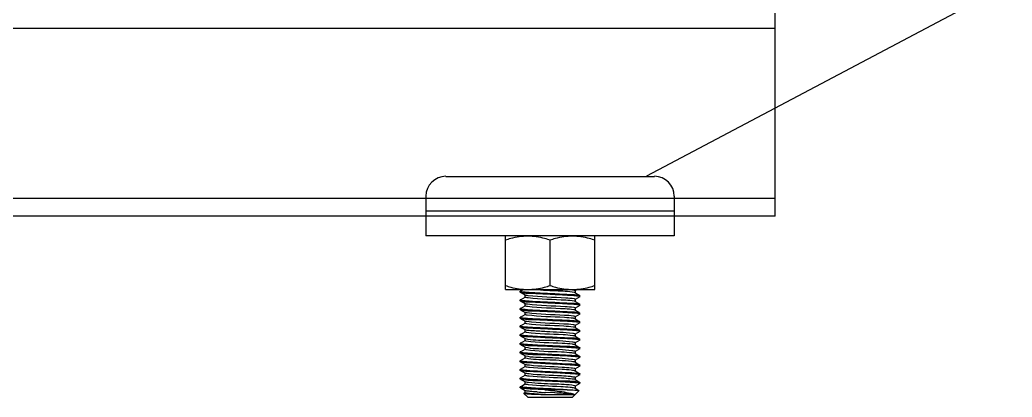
# Model space of a CAD drawing. Extents: x 1247970 to 1725648, y 860327 to 1277876.
# Drawn here: x 1334507 to 1335524, y 1198905 to 1199292 of the extents above; entities that cross this region are included whole.
import ezdxf

# ---------------------------------------------------------------- set-up
doc = ezdxf.new("R2010")
doc.units = 0
doc.header["$LTSCALE"] = 1000
doc.header["$MEASUREMENT"] = 0
doc.layers.get('0').update_dxf_attribs({"color": 254})
doc.layers.add('PUB_DIM', color=254, linetype='Continuous')
doc.layers.add('TK', color=4, linetype='Continuous')
doc.styles.get("Standard").update_dxf_attribs({"font": 'gbenor.shx', "bigfont": 'gbcbig.shx'})
doc.dimstyles.get("Standard").update_dxf_attribs({"dimtxt": 0.18, "dimasz": 0.18, "dimexe": 0.18, "dimexo": 0.0625, "dimgap": 0.09, "dimtad": 0, "dimtih": 1, "dimtoh": 1, "dimdec": 4, "dimzin": 0, "dimdsep": 46, "dimtxsty": 'Standard', "dimcen": 0.09, "dimadec": 0, "dimazin": 0, "dimtfac": 1, "dimtdec": 4, "dimtofl": 0, "dimtmove": 0, "dimatfit": 3, "dimfxl": 0, "dimtolj": 1, "dimtzin": 0, "dimarcsym": 0})

# ---------------------------------------------------------------- blocks, each defined once
blk = doc.blocks.new('A$C63786A89')
at = {"linetype": 'Continuous'}
for p, q in [((2264.3, 6447.2), (2264.3, 6657.4)), ((2264.3, 6639.5), (-2350.3, 6639.5)), ((1926.7, 6487.9), (2140.5, 6487.9)), ((2264.3, 6465.1), (-2350.3, 6465.1)), ((1906.3, 6467.6), (1906.3, 6426.8)), ((2160.8, 6467.6), (2160.8, 6426.8)), ((2160.8, 6452.3), (1906.3, 6452.3)), ((2264.3, 6447.2), (-2350.3, 6447.2)), ((2160.8, 6426.8), (1906.3, 6426.8)), ((1987.8, 6371.9), (1987.8, 6426.8)), ((2033.6, 6376), (2033.6, 6422.7)), ((2079.4, 6371.9), (2079.4, 6426.8)), ((1987.8, 6371.9), (2079.4, 6371.9)), ((2003.1, 6370.2), (2003, 6370.1)), ((2003, 6369), (2003, 6370.1)), ((2003.1, 6368.9), (2003, 6369)), ((2003.1, 6370.2), (2006.4, 6372.1)), ((2003.5, 6368.8), (2003.1, 6368.9)), ((2008, 6366.1), (2004.1, 6368.3)), ((2061.4, 6371.9), (2059.2, 6370.6)), ((2059.2, 6368.6), (2063.2, 6366.3)), ((2059.3, 6370.7), (2059.3, 6368.4)), ((2003.1, 6361.3), (2003, 6361.2)), ((2003, 6360.1), (2003, 6361.2)), ((2003.1, 6360), (2003, 6360.1)), ((2003.1, 6361.3), (2008, 6364.1)), ((2003.4, 6359.9), (2003.1, 6360)), ((2008, 6357.2), (2004.1, 6359.4)), ((2007.9, 6364), (2007.9, 6366.2)), ((2007.9, 6355.1), (2007.9, 6357.3)), ((2008.1, 6366), (2008, 6366.1)), ((2008.2, 6357.1), (2008, 6357.2)), ((2064, 6364.4), (2059.2, 6361.6)), ((2059.2, 6359.7), (2063.2, 6357.4)), ((2059.3, 6361.8), (2059.3, 6359.5)), ((2064, 6365.8), (2064.1, 6365.7)), ((2064, 6364.4), (2064.1, 6364.5)), ((2064, 6356.9), (2064.1, 6356.7)), ((2064.1, 6364.5), (2064.1, 6365.7)), ((2064.1, 6355.6), (2064.1, 6356.7)), ((2003.1, 6352.4), (2003, 6352.3)), ((2003, 6351.2), (2003, 6352.3)), ((2003.1, 6351.1), (2003, 6351.2)), ((2003.1, 6352.4), (2008, 6355.2)), ((2008, 6348.3), (2004.1, 6350.5)), ((2007.9, 6346.2), (2007.9, 6348.4)), ((2008.2, 6348.2), (2008, 6348.3)), ((2064, 6355.5), (2059.2, 6352.7)), ((2059.2, 6350.8), (2063.2, 6348.5)), ((2064, 6346.6), (2059.2, 6343.8)), ((2059.3, 6352.9), (2059.3, 6350.6)), ((2063.8, 6348.1), (2064, 6348)), ((2064, 6355.5), (2064.1, 6355.6)), ((2064, 6348), (2064.1, 6347.8)), ((2064, 6346.6), (2064.1, 6346.7)), ((2064.1, 6346.7), (2064.1, 6347.8)), ((2003.1, 6343.5), (2003, 6343.4)), ((2003, 6342.3), (2003, 6343.4)), ((2003.1, 6342.2), (2003, 6342.3)), ((2003.1, 6343.5), (2008, 6346.3)), ((2003.1, 6334.6), (2008, 6337.4)), ((2008, 6339.4), (2004.1, 6341.6)), ((2007.9, 6337.3), (2007.9, 6339.5)), ((2008.2, 6339.3), (2008, 6339.4)), ((2010.2, 6345.6), (2009.3, 6345.7)), ((2059.2, 6341.9), (2063.2, 6339.5)), ((2064, 6337.7), (2059.2, 6334.9)), ((2059.3, 6344), (2059.3, 6341.7)), ((2064, 6339), (2064.1, 6338.9)), ((2064, 6337.7), (2064.1, 6337.8)), ((2064.1, 6337.8), (2064.1, 6338.9)), ((2003.1, 6334.6), (2003, 6334.5)), ((2003, 6333.4), (2003, 6334.5)), ((2003.1, 6333.3), (2003, 6333.4)), ((2003.1, 6325.7), (2008, 6328.5)), ((2008, 6330.5), (2004.1, 6332.7)), ((2007.9, 6328.4), (2007.9, 6330.6)), ((2008.3, 6330.4), (2008, 6330.5)), ((2059.2, 6333), (2063.2, 6330.6)), ((2064, 6328.8), (2059.2, 6326)), ((2059.3, 6335.1), (2059.3, 6332.8)), ((2059.3, 6326.1), (2059.3, 6326.2)), ((2064, 6330.1), (2064.1, 6330)), ((2064, 6328.8), (2064.1, 6328.9)), ((2064.1, 6328.9), (2064.1, 6330)), ((2003.1, 6325.7), (2003, 6325.6)), ((2003, 6324.5), (2003, 6325.6)), ((2003.1, 6324.3), (2003, 6324.5)), ((2003.1, 6316.8), (2003, 6316.7)), ((2003, 6315.6), (2003, 6316.7)), ((2003.5, 6324.2), (2003.1, 6324.3)), ((2003.1, 6316.8), (2008, 6319.6)), ((2008, 6321.6), (2004.1, 6323.8)), ((2007.9, 6319.5), (2007.9, 6321.7)), ((2008.3, 6321.4), (2008, 6321.6)), ((2059.2, 6324), (2063.2, 6321.7)), ((2064, 6319.9), (2059.2, 6317.1)), ((2059.3, 6326.1), (2059.3, 6323.9)), ((2059.3, 6317.2), (2059.3, 6315)), ((2064, 6321.2), (2064.1, 6321.1)), ((2064, 6319.9), (2064.1, 6320)), ((2064.1, 6320), (2064.1, 6321.1)), ((2003.1, 6315.4), (2003, 6315.6)), ((2003.1, 6307.9), (2003, 6307.8)), ((2003, 6306.6), (2003, 6307.8)), ((2003.1, 6306.5), (2003, 6306.6)), ((2003.1, 6307.9), (2008, 6310.7)), ((2008, 6312.6), (2004.1, 6314.9)), ((2008, 6303.7), (2004.1, 6306)), ((2007.9, 6310.5), (2007.9, 6312.8)), ((2059.2, 6315.1), (2063.2, 6312.8)), ((2064, 6311), (2059.2, 6308.2)), ((2059.2, 6306.2), (2063.2, 6303.9)), ((2059.3, 6308.3), (2059.3, 6306.1)), ((2064, 6312.3), (2064.1, 6312.2)), ((2064, 6311), (2064.1, 6311.1)), ((2064.1, 6311.1), (2064.1, 6312.2)), ((2003.1, 6299), (2003, 6298.8)), ((2003, 6297.7), (2003, 6298.8)), ((2003.1, 6297.6), (2003, 6297.7)), ((2003.1, 6299), (2008, 6301.8)), ((2008, 6294.8), (2004.1, 6297.1)), ((2007.9, 6301.6), (2007.9, 6303.9)), ((2064, 6302.1), (2059.2, 6299.3)), ((2059.2, 6297.3), (2063.2, 6295)), ((2059.3, 6299.4), (2059.3, 6297.2)), ((2064, 6303.4), (2064.1, 6303.3)), ((2064, 6302.1), (2064.1, 6302.2)), ((2064.1, 6302.2), (2064.1, 6303.3)), ((2064.1, 6303.3), (2064.1, 6303.3)), ((2003.1, 6290.1), (2003, 6289.9)), ((2003, 6288.8), (2003, 6289.9)), ((2003.1, 6288.7), (2003, 6288.8)), ((2003.1, 6290.1), (2008, 6292.9)), ((2008, 6285.9), (2004.1, 6288.2)), ((2007.9, 6292.7), (2007.9, 6295)), ((2007.9, 6283.8), (2007.9, 6286.1)), ((2008.3, 6285.8), (2008, 6285.9)), ((2064, 6293.2), (2059.2, 6290.4)), ((2059.2, 6288.4), (2063.2, 6286.1)), ((2059.3, 6290.5), (2059.3, 6288.3)), ((2064, 6294.5), (2064.1, 6294.4)), ((2064, 6293.2), (2064.1, 6293.3)), ((2064, 6285.6), (2064.1, 6285.5)), ((2064.1, 6293.3), (2064.1, 6294.4)), ((2003.1, 6281.1), (2003, 6281)), ((2003, 6279.9), (2003, 6281)), ((2003.1, 6279.8), (2003, 6279.9)), ((2003.1, 6281.1), (2008, 6284)), ((2008, 6277), (2004.1, 6279.3)), ((2007.9, 6274.9), (2007.9, 6277.2)), ((2008.2, 6276.9), (2008, 6277)), ((2064, 6284.3), (2059.2, 6281.5)), ((2059.2, 6279.5), (2063.2, 6277.2)), ((2064, 6275.3), (2059.2, 6272.6)), ((2059.3, 6281.6), (2059.3, 6279.4)), ((2064, 6284.3), (2064.1, 6284.4)), ((2064, 6276.7), (2064.1, 6276.6)), ((2064, 6275.3), (2064.1, 6275.5)), ((2064.1, 6284.4), (2064.1, 6285.5)), ((2064.1, 6275.5), (2064.1, 6276.6)), ((2003, 6272.1), (2003.1, 6272.2)), ((2003, 6271), (2003, 6272.1)), ((2003.1, 6270.9), (2003, 6271)), ((2003.1, 6272.2), (2008, 6275)), ((2003.2, 6272), (2003.1, 6272)), ((2008, 6268.1), (2004.1, 6270.4)), ((2006.8, 6265.4), (2006.7, 6265.3)), ((2010.7, 6261.4), (2006.7, 6265.3)), ((2006.8, 6265.4), (2008, 6266.1)), ((2007.9, 6266), (2007.9, 6268.2)), ((2009, 6267.8), (2008.4, 6268)), ((2051, 6269), (2028.2, 6269)), ((2038.3, 6265.8), (2028.9, 6266.3)), ((2056.5, 6261.4), (2063.3, 6268.2)), ((2059.2, 6270.6), (2063.2, 6268.2)), ((2059.3, 6272.7), (2059.3, 6270.5)), ((2063.2, 6268.2), (2063.3, 6268.2)), ((2010.7, 6261.4), (2056.5, 6261.4)), ((2026.1, 6264.2), (2058.2, 6264.2)), ((2057.4, 6264.7), (2057.9, 6264.4)), ((2057.9, 6264.4), (2058.2, 6264.2))]:
    blk.add_line(p, q, dxfattribs=at)
for centre, radius, start, end in [((1926.7, 6467.6), 20.4, 90, 180), ((2140.5, 6467.6), 20.4, 0, 90), ((2017.1, 6476.8), 107.9, 264.8005, 264.9757), ((2018.4, 6491.5), 122.6, 264.9762, 265.1691), ((2036.4, 6175.6), 196.8, 84.9164, 85.7538), ((2016.5, 6461.8), 101.7, 264.6429, 264.9498), ((2018.2, 6480.8), 120.8, 264.9472, 265.1505), ((2048.7, 6241.9), 123.9, 84.9595, 85.2106), ((2050.4, 6261.9), 103.8, 84.6957, 84.9595), ((2016.4, 6451.4), 100.2, 264.6025, 264.9433), ((2018.2, 6471.4), 120.3, 264.9396, 265.1449), ((2048.8, 6234.8), 122.1, 84.9279, 85.1942), ((2051, 6259.7), 97.1, 84.5115, 84.9329), ((2017, 6449.5), 107.3, 264.786, 264.9731), ((2018.4, 6464.6), 122.4, 264.9735, 265.1672), ((2048.7, 6215.3), 123.8, 84.9591, 85.2103), ((2050.5, 6235.3), 103.7, 84.6932, 84.9591), ((2017, 6440.2), 106.9, 264.7755, 264.9713), ((2018.3, 6455.5), 122.3, 264.9715, 265.1657), ((2048.7, 6206.3), 123.9, 84.9605, 85.2108), ((2050.4, 6226.1), 104, 84.7012, 84.9603), ((2016.5, 6425.5), 101.1, 264.6246, 264.9474), ((2018.2, 6445), 120.7, 264.9443, 265.1493), ((2048.6, 6196.2), 125.1, 84.9794, 85.2221), ((2050.1, 6213.2), 108, 84.8017, 84.9776), ((2016.7, 6419.5), 104.1, 264.7056, 264.959), ((2017, 6413.4), 106.9, 264.7752, 264.9713), ((2018.3, 6436.8), 121.4, 264.9579, 265.1563), ((2018.3, 6428.8), 122.3, 264.9714, 265.1656), ((2017, 6404.8), 107.2, 264.7817, 264.9724), ((2018.4, 6420), 122.4, 264.9726, 265.1664), ((2048.6, 6179), 124.5, 84.9708, 85.2166), ((2050.2, 6197.2), 106.2, 84.758, 84.9696), ((2016.8, 6393.7), 105, 264.7277, 264.963), ((2018.3, 6410.4), 121.7, 264.9623, 265.1593), ((2048.6, 6170.1), 124.4, 84.9687, 85.2157), ((2050.3, 6188.7), 105.7, 84.7455, 84.9677), ((2016.7, 6383.1), 103.2, 264.6824, 264.9556), ((2018.3, 6401), 121.2, 264.9539, 265.1537), ((2048.4, 6149.1), 127.6, 85.0153, 85.2441), ((2048.6, 6160.9), 124.8, 84.9744, 85.2192), ((2050.2, 6178.6), 106.9, 84.7748, 84.9729), ((2085.7, 7296), 1031.3, 266.3595, 266.8463), ((1982.1, 5247), 1020.3, 86.3525, 86.8439), ((2073.6, 7602.7), 1339.3, 267.6093, 267.9675)]:
    blk.add_arc(centre, radius, start, end, dxfattribs=at)
for points, knots in [([(1987.8, 6422.7), (1989.6, 6423.4), (1997.1, 6425.6), (2004.9, 6426.8), (2010.7, 6426.8)], [0, 0, 0, 0, 0.2519, 1, 1, 1, 1]), ([(2010.7, 6426.8), (2016.5, 6426.8), (2024.3, 6425.6), (2031.7, 6423.4), (2033.6, 6422.7)], [0, 0, 0, 0, 0.7481, 1, 1, 1, 1]), ([(2033.6, 6422.7), (2035.4, 6423.4), (2042.9, 6425.6), (2050.7, 6426.8), (2056.5, 6426.8)], [0, 0, 0, 0, 0.2519, 1, 1, 1, 1]), ([(2056.5, 6426.8), (2062.3, 6426.8), (2070.1, 6425.6), (2077.5, 6423.4), (2079.4, 6422.7)], [0, 0, 0, 0, 0.7481, 1, 1, 1, 1]), ([(1987.8, 6376), (1989.6, 6375.3), (1997.1, 6373.1), (2004.9, 6371.9), (2010.7, 6371.9)], [0, 0, 0, 0, 0.2519, 1, 1, 1, 1]), ([(2003, 6370.1), (2003, 6370), (2003.3, 6369.9), (2003.4, 6369.9), (2003.6, 6369.8)], [0, 0, 0, 0, 0.310031, 1, 1, 1, 1]), ([(2033.6, 6366.8), (2027, 6367.1), (2017.1, 6367.9), (2006.8, 6367.8), (2003.5, 6368.8)], [0, 0, 0, 0, 0.653578, 1, 1, 1, 1]), ([(2003.6, 6369.8), (2004, 6369.7), (2005.3, 6369.6), (2006.5, 6369.4), (2007.3, 6369.4)], [0, 0, 0, 0, 0.3863, 1, 1, 1, 1]), ([(2008, 6369.3), (2009.7, 6369.1), (2018.2, 6368.6), (2026.7, 6368.2), (2033.6, 6367.9)], [0, 0, 0, 0, 0.191463, 1, 1, 1, 1]), ([(2010.7, 6371.9), (2016.5, 6371.9), (2024.3, 6373.1), (2031.7, 6375.3), (2033.6, 6376)], [0, 0, 0, 0, 0.7481, 1, 1, 1, 1]), ([(2058.4, 6368.8), (2052.2, 6370.1), (2037.4, 6370.2), (2022.8, 6371.2), (2014.5, 6371.9)], [0, 0, 0, 0, 0.430165, 1, 1, 1, 1]), ([(2033.6, 6376), (2035.4, 6375.3), (2042.9, 6373.1), (2050.7, 6371.9), (2056.5, 6371.9)], [0, 0, 0, 0, 0.2519, 1, 1, 1, 1]), ([(2033.6, 6367.9), (2040.1, 6367.6), (2050.1, 6366.8), (2060.3, 6366.8), (2063.7, 6365.9)], [0, 0, 0, 0, 0.652844, 1, 1, 1, 1]), ([(2058.4, 6371.1), (2057.8, 6371.2), (2056.3, 6371.4), (2054.8, 6371.5), (2053.9, 6371.6)], [0, 0, 0, 0, 0.404255, 1, 1, 1, 1]), ([(2056.5, 6371.9), (2062.3, 6371.9), (2070.1, 6373.1), (2077.5, 6375.3), (2079.4, 6376)], [0, 0, 0, 0, 0.7481, 1, 1, 1, 1]), ([(2059.3, 6370.7), (2059.3, 6370.8), (2058.9, 6371), (2058.6, 6371), (2058.4, 6371.1)], [0, 0, 0, 0, 0.295224, 1, 1, 1, 1]), ([(2059.2, 6368.6), (2059.1, 6368.6), (2058.8, 6368.7), (2058.5, 6368.8), (2058.4, 6368.8)], [0, 0, 0, 0, 0.39204, 1, 1, 1, 1]), ([(2003, 6361.2), (2003, 6361.1), (2003.2, 6361), (2003.4, 6361), (2003.5, 6361)], [0, 0, 0, 0, 0.317884, 1, 1, 1, 1]), ([(2033.6, 6357.9), (2027, 6358.2), (2017, 6359), (2006.8, 6358.9), (2003.4, 6359.9)], [0, 0, 0, 0, 0.65564, 1, 1, 1, 1]), ([(2003.5, 6361), (2003.9, 6360.8), (2005.1, 6360.7), (2006.3, 6360.5), (2007, 6360.5)], [0, 0, 0, 0, 0.380479, 1, 1, 1, 1]), ([(2008, 6363.8), (2008, 6363.9), (2007.9, 6363.9), (2007.9, 6364), (2007.9, 6364)], [0, 0, 0, 0, 0.610131, 1, 1, 1, 1]), ([(2011, 6363.3), (2010.3, 6363.4), (2009.3, 6363.5), (2008.3, 6363.7), (2008, 6363.8)], [0, 0, 0, 0, 0.652396, 1, 1, 1, 1]), ([(2008, 6360.4), (2009.6, 6360.2), (2018.2, 6359.7), (2026.7, 6359.3), (2033.6, 6359)], [0, 0, 0, 0, 0.191092, 1, 1, 1, 1]), ([(2011, 6365.5), (2010.4, 6365.6), (2009.4, 6365.7), (2008.5, 6365.9), (2008.1, 6366)], [0, 0, 0, 0, 0.628167, 1, 1, 1, 1]), ([(2010.5, 6356.7), (2010.1, 6356.7), (2009.3, 6356.9), (2008.5, 6357), (2008.2, 6357.1)], [0, 0, 0, 0, 0.618894, 1, 1, 1, 1]), ([(2058.1, 6362.2), (2055.4, 6362.7), (2039.6, 6363.7), (2023.8, 6364), (2011, 6365.5)], [0, 0, 0, 0, 0.177377, 1, 1, 1, 1]), ([(2058.1, 6360), (2055.4, 6360.5), (2039.6, 6361.4), (2023.8, 6361.8), (2011, 6363.3)], [0, 0, 0, 0, 0.177377, 1, 1, 1, 1]), ([(2059, 6365.4), (2057.4, 6365.5), (2048.9, 6366.1), (2040.4, 6366.5), (2033.6, 6366.8)], [0, 0, 0, 0, 0.192162, 1, 1, 1, 1]), ([(2033.6, 6359), (2040.1, 6358.7), (2050.1, 6357.9), (2060.3, 6357.9), (2063.7, 6357)], [0, 0, 0, 0, 0.651748, 1, 1, 1, 1]), ([(2059.1, 6356.5), (2057.4, 6356.6), (2048.9, 6357.2), (2040.4, 6357.5), (2033.6, 6357.9)], [0, 0, 0, 0, 0.191817, 1, 1, 1, 1]), ([(2059.3, 6361.8), (2059.3, 6361.9), (2058.7, 6362.1), (2058.4, 6362.2), (2058.1, 6362.2)], [0, 0, 0, 0, 0.288133, 1, 1, 1, 1]), ([(2059.2, 6359.7), (2059, 6359.7), (2058.7, 6359.9), (2058.3, 6359.9), (2058.1, 6360)], [0, 0, 0, 0, 0.38082, 1, 1, 1, 1]), ([(2063.7, 6364.8), (2063.2, 6364.9), (2062, 6365.1), (2060.8, 6365.2), (2060, 6365.3)], [0, 0, 0, 0, 0.382931, 1, 1, 1, 1]), ([(2063.7, 6365.9), (2063.7, 6365.9), (2063.9, 6365.8), (2064, 6365.8), (2064, 6365.8)], [0, 0, 0, 0, 0.579435, 1, 1, 1, 1]), ([(2064.1, 6364.5), (2064.1, 6364.6), (2063.9, 6364.7), (2063.8, 6364.8), (2063.7, 6364.8)], [0, 0, 0, 0, 0.314511, 1, 1, 1, 1]), ([(2063.7, 6357), (2063.7, 6357), (2063.9, 6356.9), (2064, 6356.9), (2064, 6356.9)], [0, 0, 0, 0, 0.58184, 1, 1, 1, 1]), ([(2003, 6352.3), (2003, 6352.2), (2003.2, 6352.1), (2003.3, 6352.1), (2003.4, 6352.1)], [0, 0, 0, 0, 0.321505, 1, 1, 1, 1]), ([(2003.6, 6350.9), (2003.5, 6350.9), (2003.3, 6351), (2003.2, 6351), (2003.1, 6351.1)], [0, 0, 0, 0, 0.587304, 1, 1, 1, 1]), ([(2003.4, 6352.1), (2003.9, 6351.9), (2005.1, 6351.8), (2006.2, 6351.6), (2007, 6351.6)], [0, 0, 0, 0, 0.377168, 1, 1, 1, 1]), ([(2033.6, 6349), (2030.1, 6349.1), (2020.2, 6349.8), (2009.9, 6349.3), (2003.6, 6350.9)], [0, 0, 0, 0, 0.344851, 1, 1, 1, 1]), ([(2007.9, 6355), (2007.9, 6355), (2007.9, 6355), (2007.9, 6355.1), (2007.9, 6355.1)], [0, 0, 0, 0, 0.567719, 1, 1, 1, 1]), ([(2010.5, 6354.4), (2010, 6354.5), (2009.1, 6354.7), (2008.2, 6354.8), (2007.9, 6355)], [0, 0, 0, 0, 0.671185, 1, 1, 1, 1]), ([(2008, 6351.5), (2009.6, 6351.3), (2018.1, 6350.8), (2026.7, 6350.4), (2033.6, 6350.1)], [0, 0, 0, 0, 0.191007, 1, 1, 1, 1]), ([(2010.2, 6347.8), (2009.8, 6347.9), (2009.1, 6348), (2008.4, 6348.1), (2008.2, 6348.2)], [0, 0, 0, 0, 0.608093, 1, 1, 1, 1]), ([(2057.5, 6344.5), (2054.5, 6345), (2038.7, 6346), (2022.8, 6346.1), (2010.2, 6347.8)], [0, 0, 0, 0, 0.193779, 1, 1, 1, 1]), ([(2057.8, 6353.4), (2054.9, 6353.8), (2039.1, 6354.8), (2023.3, 6355.1), (2010.5, 6356.7)], [0, 0, 0, 0, 0.185594, 1, 1, 1, 1]), ([(2057.8, 6351.1), (2054.9, 6351.6), (2039.1, 6352.6), (2023.3, 6352.8), (2010.5, 6354.4)], [0, 0, 0, 0, 0.185594, 1, 1, 1, 1]), ([(2033.6, 6350.1), (2040.2, 6349.8), (2050.2, 6348.9), (2060.4, 6349.1), (2063.8, 6348.1)], [0, 0, 0, 0, 0.657115, 1, 1, 1, 1]), ([(2059.1, 6347.6), (2057.5, 6347.7), (2049, 6348.3), (2040.5, 6348.6), (2033.6, 6349)], [0, 0, 0, 0, 0.191379, 1, 1, 1, 1]), ([(2059.3, 6352.9), (2059.3, 6353), (2058.6, 6353.2), (2058.2, 6353.3), (2057.8, 6353.4)], [0, 0, 0, 0, 0.282739, 1, 1, 1, 1]), ([(2059.2, 6350.8), (2059, 6350.9), (2058.6, 6351), (2058.1, 6351.1), (2057.8, 6351.1)], [0, 0, 0, 0, 0.371346, 1, 1, 1, 1]), ([(2063.2, 6347.1), (2062.6, 6347.2), (2061.3, 6347.4), (2059.9, 6347.5), (2059.1, 6347.6)], [0, 0, 0, 0, 0.407867, 1, 1, 1, 1]), ([(2063.8, 6355.9), (2063.3, 6356), (2062.2, 6356.2), (2061.1, 6356.3), (2060.3, 6356.4)], [0, 0, 0, 0, 0.375917, 1, 1, 1, 1]), ([(2064.1, 6346.7), (2064.1, 6346.8), (2063.7, 6347), (2063.4, 6347), (2063.2, 6347.1)], [0, 0, 0, 0, 0.288397, 1, 1, 1, 1]), ([(2064.1, 6355.6), (2064.1, 6355.7), (2064, 6355.8), (2063.8, 6355.8), (2063.8, 6355.9)], [0, 0, 0, 0, 0.325028, 1, 1, 1, 1]), ([(2003, 6343.4), (2003, 6343.3), (2003.3, 6343.2), (2003.4, 6343.2), (2003.6, 6343.1)], [0, 0, 0, 0, 0.310002, 1, 1, 1, 1]), ([(2003.6, 6342), (2003.5, 6342), (2003.3, 6342.1), (2003.2, 6342.1), (2003.1, 6342.2)], [0, 0, 0, 0, 0.587782, 1, 1, 1, 1]), ([(2003.6, 6343.1), (2004, 6343), (2005.3, 6342.8), (2006.5, 6342.7), (2007.3, 6342.6)], [0, 0, 0, 0, 0.386721, 1, 1, 1, 1]), ([(2033.6, 6340), (2030.1, 6340.2), (2020.2, 6340.9), (2009.9, 6340.4), (2003.6, 6342)], [0, 0, 0, 0, 0.344701, 1, 1, 1, 1]), ([(2009.3, 6345.7), (2008.9, 6345.8), (2008.5, 6345.9), (2007.9, 6346), (2007.9, 6346.2)], [0, 0, 0, 0, 0.716657, 1, 1, 1, 1]), ([(2009.7, 6336.7), (2009.3, 6336.8), (2008.8, 6336.9), (2007.9, 6337.1), (2007.9, 6337.3)], [0, 0, 0, 0, 0.722589, 1, 1, 1, 1]), ([(2008, 6342.6), (2009.7, 6342.4), (2018.2, 6341.8), (2026.7, 6341.5), (2033.6, 6341.2)], [0, 0, 0, 0, 0.191428, 1, 1, 1, 1]), ([(2009.8, 6339), (2009.5, 6339), (2009, 6339.1), (2008.4, 6339.2), (2008.2, 6339.3)], [0, 0, 0, 0, 0.595426, 1, 1, 1, 1]), ([(2057.2, 6333.4), (2054, 6333.8), (2038.2, 6334.9), (2022.2, 6334.9), (2009.7, 6336.7)], [0, 0, 0, 0, 0.202608, 1, 1, 1, 1]), ([(2057.2, 6335.6), (2054, 6336.1), (2038.2, 6337.1), (2022.3, 6337.1), (2009.8, 6339)], [0, 0, 0, 0, 0.201956, 1, 1, 1, 1]), ([(2057.5, 6342.3), (2054.5, 6342.7), (2038.7, 6343.8), (2022.8, 6343.9), (2010.2, 6345.6)], [0, 0, 0, 0, 0.193779, 1, 1, 1, 1]), ([(2033.6, 6341.2), (2036.9, 6341), (2046.7, 6340.4), (2056.7, 6340.5), (2063.2, 6339.3)], [0, 0, 0, 0, 0.334265, 1, 1, 1, 1]), ([(2059, 6338.7), (2057.4, 6338.8), (2048.9, 6339.4), (2040.4, 6339.7), (2033.6, 6340)], [0, 0, 0, 0, 0.192158, 1, 1, 1, 1]), ([(2059.3, 6344), (2059.3, 6344.1), (2058.4, 6344.3), (2058, 6344.4), (2057.5, 6344.5)], [0, 0, 0, 0, 0.278155, 1, 1, 1, 1]), ([(2059.2, 6341.9), (2059, 6342), (2058.4, 6342.1), (2057.9, 6342.2), (2057.5, 6342.3)], [0, 0, 0, 0, 0.363124, 1, 1, 1, 1]), ([(2063.7, 6338.1), (2063.2, 6338.2), (2062, 6338.4), (2060.8, 6338.5), (2060, 6338.6)], [0, 0, 0, 0, 0.382546, 1, 1, 1, 1]), ([(2063.2, 6339.3), (2063.4, 6339.3), (2063.6, 6339.2), (2063.9, 6339.1), (2064, 6339)], [0, 0, 0, 0, 0.617635, 1, 1, 1, 1]), ([(2064.1, 6337.8), (2064.1, 6337.9), (2063.9, 6338), (2063.8, 6338), (2063.7, 6338.1)], [0, 0, 0, 0, 0.314946, 1, 1, 1, 1]), ([(2003, 6334.5), (2003, 6334.4), (2003.3, 6334.3), (2003.4, 6334.2), (2003.6, 6334.2)], [0, 0, 0, 0, 0.309677, 1, 1, 1, 1]), ([(2003.5, 6333.1), (2003.4, 6333.1), (2003.3, 6333.2), (2003.2, 6333.2), (2003.1, 6333.3)], [0, 0, 0, 0, 0.577922, 1, 1, 1, 1]), ([(2033.6, 6331.1), (2027, 6331.4), (2017.1, 6332.2), (2006.8, 6332.2), (2003.5, 6333.1)], [0, 0, 0, 0, 0.653178, 1, 1, 1, 1]), ([(2003.6, 6334.2), (2004, 6334.1), (2005.3, 6333.9), (2006.5, 6333.8), (2007.3, 6333.7)], [0, 0, 0, 0, 0.387339, 1, 1, 1, 1]), ([(2009.5, 6327.9), (2009.1, 6327.9), (2008.7, 6328), (2007.9, 6328.2), (2007.9, 6328.4)], [0, 0, 0, 0, 0.719826, 1, 1, 1, 1]), ([(2008, 6333.7), (2009.7, 6333.5), (2018.2, 6332.9), (2026.7, 6332.6), (2033.6, 6332.3)], [0, 0, 0, 0, 0.191404, 1, 1, 1, 1]), ([(2056.8, 6326.8), (2048, 6327.9), (2034.2, 6328.1), (2018.1, 6329.5), (2010.7, 6329.6), (2008.3, 6330.4)], [0, 0, 0, 0, 0.548543, 0.844517, 1, 1, 1, 1]), ([(2056.8, 6324.5), (2053.5, 6325), (2037.8, 6326), (2021.8, 6325.9), (2009.5, 6327.9)], [0, 0, 0, 0, 0.210138, 1, 1, 1, 1]), ([(2033.6, 6332.3), (2040.1, 6331.9), (2050.1, 6331.2), (2060.3, 6331.2), (2063.7, 6330.3)], [0, 0, 0, 0, 0.651972, 1, 1, 1, 1]), ([(2059, 6329.7), (2057.4, 6329.9), (2048.9, 6330.5), (2040.4, 6330.8), (2033.6, 6331.1)], [0, 0, 0, 0, 0.192175, 1, 1, 1, 1]), ([(2059.3, 6326.2), (2059.1, 6326.4), (2058.2, 6326.5), (2057.4, 6326.7), (2056.8, 6326.8)], [0, 0, 0, 0, 0.316006, 1, 1, 1, 1]), ([(2059.3, 6335.1), (2059.3, 6335.3), (2058.3, 6335.4), (2057.7, 6335.6), (2057.2, 6335.6)], [0, 0, 0, 0, 0.275228, 1, 1, 1, 1]), ([(2059.2, 6333), (2059, 6333.1), (2058.3, 6333.2), (2057.6, 6333.3), (2057.2, 6333.4)], [0, 0, 0, 0, 0.356302, 1, 1, 1, 1]), ([(2063.7, 6329.2), (2063.2, 6329.3), (2062, 6329.5), (2060.8, 6329.6), (2060, 6329.7)], [0, 0, 0, 0, 0.382729, 1, 1, 1, 1]), ([(2063.7, 6330.3), (2063.7, 6330.3), (2063.9, 6330.2), (2064, 6330.2), (2064, 6330.1)], [0, 0, 0, 0, 0.581331, 1, 1, 1, 1]), ([(2064.1, 6328.9), (2064.1, 6329), (2063.9, 6329.1), (2063.8, 6329.1), (2063.7, 6329.2)], [0, 0, 0, 0, 0.314614, 1, 1, 1, 1]), ([(2003, 6325.6), (2003, 6325.5), (2003.2, 6325.4), (2003.4, 6325.4), (2003.5, 6325.3)], [0, 0, 0, 0, 0.317065, 1, 1, 1, 1]), ([(2003, 6316.7), (2003, 6316.6), (2003.2, 6316.5), (2003.4, 6316.5), (2003.5, 6316.4)], [0, 0, 0, 0, 0.317024, 1, 1, 1, 1]), ([(2003.5, 6325.3), (2003.9, 6325.2), (2005.1, 6325), (2006.3, 6324.9), (2007, 6324.8)], [0, 0, 0, 0, 0.381648, 1, 1, 1, 1]), ([(2033.6, 6322.2), (2027, 6322.5), (2017.1, 6323.3), (2006.8, 6323.3), (2003.5, 6324.2)], [0, 0, 0, 0, 0.653452, 1, 1, 1, 1]), ([(2003.5, 6316.4), (2003.9, 6316.3), (2005.2, 6316.1), (2006.4, 6316), (2007.1, 6315.9)], [0, 0, 0, 0, 0.379479, 1, 1, 1, 1]), ([(2009.2, 6319), (2008.9, 6319.1), (2008.5, 6319.1), (2007.9, 6319.3), (2007.9, 6319.5)], [0, 0, 0, 0, 0.715184, 1, 1, 1, 1]), ([(2008, 6324.8), (2009.6, 6324.6), (2018.1, 6324), (2026.7, 6323.7), (2033.6, 6323.3)], [0, 0, 0, 0, 0.191049, 1, 1, 1, 1]), ([(2056.4, 6317.9), (2047.6, 6319), (2031.7, 6320.1), (2015.2, 6319.4), (2008.3, 6321.4)], [0, 0, 0, 0, 0.551411, 1, 1, 1, 1]), ([(2056.4, 6315.7), (2053, 6316.1), (2037.3, 6317.2), (2021.4, 6316.9), (2009.2, 6319)], [0, 0, 0, 0, 0.218345, 1, 1, 1, 1]), ([(2033.6, 6323.3), (2040.1, 6323), (2050.1, 6322.3), (2060.3, 6322.3), (2063.7, 6321.4)], [0, 0, 0, 0, 0.651787, 1, 1, 1, 1]), ([(2059, 6320.8), (2057.4, 6321), (2048.9, 6321.5), (2040.4, 6321.9), (2033.6, 6322.2)], [0, 0, 0, 0, 0.19239, 1, 1, 1, 1]), ([(2059.2, 6317.4), (2058.9, 6317.5), (2058, 6317.7), (2057.1, 6317.8), (2056.4, 6317.9)], [0, 0, 0, 0, 0.337091, 1, 1, 1, 1]), ([(2059.2, 6324), (2058.9, 6324.2), (2058.1, 6324.3), (2057.3, 6324.5), (2056.8, 6324.5)], [0, 0, 0, 0, 0.350246, 1, 1, 1, 1]), ([(2059.3, 6317.2), (2059.3, 6317.3), (2059.3, 6317.3), (2059.2, 6317.3), (2059.2, 6317.4)], [0, 0, 0, 0, 0.413609, 1, 1, 1, 1]), ([(2063.6, 6320.3), (2063.1, 6320.4), (2061.9, 6320.6), (2060.6, 6320.7), (2059.9, 6320.8)], [0, 0, 0, 0, 0.388878, 1, 1, 1, 1]), ([(2064.1, 6320), (2064.1, 6320.1), (2063.9, 6320.2), (2063.7, 6320.2), (2063.6, 6320.3)], [0, 0, 0, 0, 0.307448, 1, 1, 1, 1]), ([(2063.7, 6321.4), (2063.7, 6321.3), (2063.9, 6321.3), (2064, 6321.3), (2064, 6321.2)], [0, 0, 0, 0, 0.581723, 1, 1, 1, 1]), ([(2003, 6307.8), (2003, 6307.7), (2003.3, 6307.6), (2003.4, 6307.5), (2003.6, 6307.5)], [0, 0, 0, 0, 0.309203, 1, 1, 1, 1]), ([(2003.6, 6315.3), (2003.5, 6315.3), (2003.3, 6315.3), (2003.2, 6315.4), (2003.1, 6315.4)], [0, 0, 0, 0, 0.588338, 1, 1, 1, 1]), ([(2003.6, 6306.4), (2003.5, 6306.4), (2003.3, 6306.4), (2003.2, 6306.5), (2003.1, 6306.5)], [0, 0, 0, 0, 0.589079, 1, 1, 1, 1]), ([(2033.6, 6313.3), (2030.1, 6313.5), (2020.2, 6314.2), (2010, 6313.7), (2003.6, 6315.3)], [0, 0, 0, 0, 0.344527, 1, 1, 1, 1]), ([(2003.6, 6307.5), (2004, 6307.4), (2005.3, 6307.2), (2006.5, 6307.1), (2007.3, 6307)], [0, 0, 0, 0, 0.387837, 1, 1, 1, 1]), ([(2033.6, 6304.4), (2030.1, 6304.6), (2020.2, 6305.2), (2010, 6304.8), (2003.6, 6306.4)], [0, 0, 0, 0, 0.344294, 1, 1, 1, 1]), ([(2008.9, 6310.1), (2008.7, 6310.2), (2008.4, 6310.3), (2007.9, 6310.4), (2007.9, 6310.5)], [0, 0, 0, 0, 0.709154, 1, 1, 1, 1]), ([(2008, 6315.8), (2009.6, 6315.7), (2018.2, 6315.1), (2026.7, 6314.8), (2033.6, 6314.4)], [0, 0, 0, 0, 0.19124, 1, 1, 1, 1]), ([(2008.4, 6312.5), (2008.3, 6312.5), (2008.2, 6312.6), (2008, 6312.6), (2008, 6312.6)], [0, 0, 0, 0, 0.576987, 1, 1, 1, 1]), ([(2008, 6306.9), (2009.7, 6306.8), (2018.2, 6306.2), (2026.7, 6305.8), (2033.6, 6305.5)], [0, 0, 0, 0, 0.191404, 1, 1, 1, 1]), ([(2056, 6309.1), (2047.3, 6310), (2031.5, 6311.2), (2015.3, 6310.6), (2008.4, 6312.5)], [0, 0, 0, 0, 0.553408, 1, 1, 1, 1]), ([(2056, 6306.8), (2052.5, 6307.2), (2036.8, 6308.3), (2020.9, 6307.8), (2008.9, 6310.1)], [0, 0, 0, 0, 0.226595, 1, 1, 1, 1]), ([(2033.6, 6314.4), (2037, 6314.3), (2047, 6313.6), (2057.2, 6314), (2063.6, 6312.5)], [0, 0, 0, 0, 0.343982, 1, 1, 1, 1]), ([(2057.9, 6312), (2056.3, 6312.1), (2048.2, 6312.7), (2040.1, 6313), (2033.6, 6313.3)], [0, 0, 0, 0, 0.199779, 1, 1, 1, 1]), ([(2059.1, 6308.5), (2058.8, 6308.7), (2057.7, 6308.8), (2056.7, 6309), (2056, 6309.1)], [0, 0, 0, 0, 0.354222, 1, 1, 1, 1]), ([(2059.2, 6306.2), (2058.9, 6306.4), (2057.8, 6306.6), (2056.7, 6306.7), (2056, 6306.8)], [0, 0, 0, 0, 0.339985, 1, 1, 1, 1]), ([(2059.2, 6315.1), (2058.9, 6315.3), (2058, 6315.5), (2057.1, 6315.6), (2056.4, 6315.7)], [0, 0, 0, 0, 0.344929, 1, 1, 1, 1]), ([(2062.4, 6311.6), (2061.7, 6311.7), (2060.3, 6311.8), (2058.8, 6312), (2057.9, 6312)], [0, 0, 0, 0, 0.429476, 1, 1, 1, 1]), ([(2059.3, 6308.3), (2059.3, 6308.4), (2059.2, 6308.4), (2059.2, 6308.5), (2059.1, 6308.5)], [0, 0, 0, 0, 0.375437, 1, 1, 1, 1]), ([(2064.1, 6311.1), (2064.1, 6311.3), (2063.3, 6311.4), (2062.8, 6311.5), (2062.4, 6311.6)], [0, 0, 0, 0, 0.273879, 1, 1, 1, 1]), ([(2063.6, 6312.5), (2063.7, 6312.5), (2063.8, 6312.4), (2064, 6312.4), (2064, 6312.3)], [0, 0, 0, 0, 0.590904, 1, 1, 1, 1]), ([(2003, 6298.8), (2003, 6298.8), (2003.3, 6298.7), (2003.4, 6298.6), (2003.6, 6298.6)], [0, 0, 0, 0, 0.30847, 1, 1, 1, 1]), ([(2003.5, 6297.5), (2003.4, 6297.5), (2003.3, 6297.5), (2003.2, 6297.6), (2003.1, 6297.6)], [0, 0, 0, 0, 0.58274, 1, 1, 1, 1]), ([(2033.6, 6295.5), (2027.1, 6295.8), (2017.1, 6296.6), (2006.9, 6296.6), (2003.5, 6297.5)], [0, 0, 0, 0, 0.65094, 1, 1, 1, 1]), ([(2003.6, 6298.6), (2004.1, 6298.5), (2005.3, 6298.3), (2006.5, 6298.2), (2007.3, 6298.1)], [0, 0, 0, 0, 0.388373, 1, 1, 1, 1]), ([(2008.7, 6301.3), (2008.5, 6301.3), (2008.2, 6301.4), (2007.9, 6301.5), (2007.9, 6301.6)], [0, 0, 0, 0, 0.701158, 1, 1, 1, 1]), ([(2008.5, 6303.6), (2008.4, 6303.6), (2008.2, 6303.6), (2008.1, 6303.7), (2008, 6303.7)], [0, 0, 0, 0, 0.586934, 1, 1, 1, 1]), ([(2008, 6298), (2009.7, 6297.9), (2018.2, 6297.3), (2026.7, 6296.9), (2033.6, 6296.6)], [0, 0, 0, 0, 0.191421, 1, 1, 1, 1]), ([(2055.6, 6300.2), (2046.9, 6301.1), (2031.3, 6302.2), (2015.3, 6301.9), (2008.5, 6303.6)], [0, 0, 0, 0, 0.554449, 1, 1, 1, 1]), ([(2055.6, 6298), (2047.1, 6298.9), (2031.5, 6299.8), (2015.6, 6299.8), (2008.7, 6301.3)], [0, 0, 0, 0, 0.54768, 1, 1, 1, 1]), ([(2033.6, 6305.5), (2035.9, 6305.4), (2044, 6305), (2052.2, 6304.7), (2057.9, 6304.2)], [0, 0, 0, 0, 0.286564, 1, 1, 1, 1]), ([(2059, 6303), (2057.4, 6303.2), (2048.9, 6303.7), (2040.4, 6304.1), (2033.6, 6304.4)], [0, 0, 0, 0, 0.192295, 1, 1, 1, 1]), ([(2033.6, 6296.6), (2040.1, 6296.3), (2050.1, 6295.5), (2060.3, 6295.5), (2063.7, 6294.6)], [0, 0, 0, 0, 0.651873, 1, 1, 1, 1]), ([(2059.3, 6299.4), (2059.3, 6299.8), (2057.4, 6299.8), (2056.5, 6300.1), (2055.6, 6300.2)], [0, 0, 0, 0, 0.267721, 1, 1, 1, 1]), ([(2059.2, 6297.3), (2058.8, 6297.5), (2057.6, 6297.7), (2056.4, 6297.9), (2055.6, 6298)], [0, 0, 0, 0, 0.33607, 1, 1, 1, 1]), ([(2057.9, 6304.2), (2058.8, 6304.2), (2060.3, 6304), (2061.7, 6303.9), (2062.4, 6303.8)], [0, 0, 0, 0, 0.570524, 1, 1, 1, 1]), ([(2063.7, 6302.4), (2063.2, 6302.6), (2061.9, 6302.7), (2060.7, 6302.9), (2059.9, 6302.9)], [0, 0, 0, 0, 0.381495, 1, 1, 1, 1]), ([(2062.4, 6303.8), (2062.7, 6303.7), (2063.3, 6303.6), (2063.9, 6303.5), (2064, 6303.4)], [0, 0, 0, 0, 0.644557, 1, 1, 1, 1]), ([(2064.1, 6302.2), (2064.1, 6302.2), (2063.9, 6302.4), (2063.8, 6302.4), (2063.7, 6302.4)], [0, 0, 0, 0, 0.314306, 1, 1, 1, 1]), ([(2003, 6289.9), (2003, 6289.9), (2003.2, 6289.8), (2003.4, 6289.7), (2003.5, 6289.7)], [0, 0, 0, 0, 0.313058, 1, 1, 1, 1]), ([(2003.5, 6288.6), (2003.4, 6288.6), (2003.3, 6288.6), (2003.2, 6288.7), (2003.1, 6288.7)], [0, 0, 0, 0, 0.580003, 1, 1, 1, 1]), ([(2003.5, 6289.7), (2004, 6289.6), (2005.2, 6289.4), (2006.4, 6289.3), (2007.2, 6289.2)], [0, 0, 0, 0, 0.383852, 1, 1, 1, 1]), ([(2033.6, 6286.6), (2027, 6286.9), (2017.1, 6287.7), (2006.9, 6287.7), (2003.5, 6288.6)], [0, 0, 0, 0, 0.652179, 1, 1, 1, 1]), ([(2008.5, 6292.4), (2008.3, 6292.5), (2008.1, 6292.5), (2007.9, 6292.7), (2007.9, 6292.7)], [0, 0, 0, 0, 0.690355, 1, 1, 1, 1]), ([(2008.5, 6294.7), (2008.4, 6294.7), (2008.2, 6294.7), (2008.1, 6294.8), (2008, 6294.8)], [0, 0, 0, 0, 0.587321, 1, 1, 1, 1]), ([(2008, 6289.1), (2009.7, 6289), (2018.2, 6288.4), (2026.7, 6288), (2033.6, 6287.7)], [0, 0, 0, 0, 0.191292, 1, 1, 1, 1]), ([(2012.1, 6285.2), (2011.3, 6285.3), (2010, 6285.5), (2008.8, 6285.7), (2008.3, 6285.8)], [0, 0, 0, 0, 0.618468, 1, 1, 1, 1]), ([(2012.5, 6294.1), (2011.7, 6294.2), (2010.4, 6294.3), (2009, 6294.5), (2008.5, 6294.7)], [0, 0, 0, 0, 0.608109, 1, 1, 1, 1]), ([(2012.5, 6291.9), (2011.7, 6291.9), (2010.4, 6292.1), (2009, 6292.3), (2008.5, 6292.4)], [0, 0, 0, 0, 0.608109, 1, 1, 1, 1]), ([(2055.1, 6291.3), (2052.1, 6291.6), (2037.9, 6292.6), (2023.7, 6293), (2012.5, 6294.1)], [0, 0, 0, 0, 0.213637, 1, 1, 1, 1]), ([(2055.1, 6289.1), (2052.1, 6289.4), (2037.9, 6290.4), (2023.7, 6290.8), (2012.5, 6291.9)], [0, 0, 0, 0, 0.213637, 1, 1, 1, 1]), ([(2059, 6294.1), (2057.4, 6294.2), (2048.9, 6294.8), (2040.4, 6295.2), (2033.6, 6295.5)], [0, 0, 0, 0, 0.192268, 1, 1, 1, 1]), ([(2033.6, 6287.7), (2040.1, 6287.4), (2050.1, 6286.6), (2060.2, 6286.6), (2063.6, 6285.7)], [0, 0, 0, 0, 0.650313, 1, 1, 1, 1]), ([(2059, 6285.2), (2057.4, 6285.3), (2048.9, 6285.9), (2040.4, 6286.3), (2033.6, 6286.6)], [0, 0, 0, 0, 0.19233, 1, 1, 1, 1]), ([(2059.3, 6290.5), (2059.3, 6290.9), (2057.1, 6290.9), (2056.2, 6291.2), (2055.1, 6291.3)], [0, 0, 0, 0, 0.266883, 1, 1, 1, 1]), ([(2059.2, 6288.4), (2058.8, 6288.6), (2057.4, 6288.8), (2056, 6289), (2055.1, 6289.1)], [0, 0, 0, 0, 0.332426, 1, 1, 1, 1]), ([(2063.6, 6293.5), (2063.2, 6293.7), (2061.9, 6293.8), (2060.7, 6294), (2060, 6294)], [0, 0, 0, 0, 0.384695, 1, 1, 1, 1]), ([(2064.1, 6293.3), (2064.1, 6293.3), (2063.9, 6293.5), (2063.8, 6293.5), (2063.6, 6293.5)], [0, 0, 0, 0, 0.311967, 1, 1, 1, 1]), ([(2063.6, 6285.7), (2063.7, 6285.7), (2063.8, 6285.7), (2064, 6285.6), (2064, 6285.6)], [0, 0, 0, 0, 0.584955, 1, 1, 1, 1]), ([(2063.7, 6294.6), (2063.7, 6294.6), (2063.9, 6294.6), (2064, 6294.5), (2064, 6294.5)], [0, 0, 0, 0, 0.581483, 1, 1, 1, 1]), ([(2003, 6281), (2003, 6281), (2003.2, 6280.9), (2003.4, 6280.8), (2003.5, 6280.8)], [0, 0, 0, 0, 0.315305, 1, 1, 1, 1]), ([(2003.6, 6279.6), (2003.5, 6279.7), (2003.3, 6279.7), (2003.2, 6279.8), (2003.1, 6279.8)], [0, 0, 0, 0, 0.589788, 1, 1, 1, 1]), ([(2003.5, 6280.8), (2003.9, 6280.7), (2005.2, 6280.5), (2006.4, 6280.4), (2007.1, 6280.3)], [0, 0, 0, 0, 0.382339, 1, 1, 1, 1]), ([(2033.6, 6277.7), (2030.1, 6277.9), (2020.2, 6278.5), (2010, 6278.1), (2003.6, 6279.6)], [0, 0, 0, 0, 0.344069, 1, 1, 1, 1]), ([(2008.3, 6283.6), (2008.2, 6283.6), (2008.1, 6283.6), (2007.9, 6283.8), (2007.9, 6283.8)], [0, 0, 0, 0, 0.675521, 1, 1, 1, 1]), ([(2008, 6280.2), (2009.6, 6280.1), (2018.2, 6279.5), (2026.7, 6279.1), (2033.6, 6278.8)], [0, 0, 0, 0, 0.191187, 1, 1, 1, 1]), ([(2011.6, 6276.4), (2010.9, 6276.5), (2009.7, 6276.6), (2008.6, 6276.8), (2008.2, 6276.9)], [0, 0, 0, 0, 0.630576, 1, 1, 1, 1]), ([(2012.1, 6283), (2011.3, 6283.1), (2010, 6283.2), (2008.8, 6283.4), (2008.3, 6283.6)], [0, 0, 0, 0, 0.618468, 1, 1, 1, 1]), ([(2058.5, 6273.1), (2051.5, 6274.6), (2035.7, 6274.5), (2020.1, 6275.5), (2011.6, 6276.4)], [0, 0, 0, 0, 0.451841, 1, 1, 1, 1]), ([(2054.6, 6282.5), (2051.5, 6282.8), (2037.3, 6283.7), (2023.1, 6284.1), (2012.1, 6285.2)], [0, 0, 0, 0, 0.220253, 1, 1, 1, 1]), ([(2054.6, 6280.2), (2051.5, 6280.5), (2037.3, 6281.5), (2023.1, 6281.9), (2012.1, 6283)], [0, 0, 0, 0, 0.220253, 1, 1, 1, 1]), ([(2033.6, 6278.8), (2037, 6278.6), (2047, 6278), (2057.2, 6278.4), (2063.6, 6276.8)], [0, 0, 0, 0, 0.344475, 1, 1, 1, 1]), ([(2058.9, 6276.3), (2057.3, 6276.4), (2048.9, 6277), (2040.4, 6277.4), (2033.6, 6277.7)], [0, 0, 0, 0, 0.192797, 1, 1, 1, 1]), ([(2059.3, 6281.6), (2059.3, 6282), (2056.9, 6282), (2055.8, 6282.4), (2054.6, 6282.5)], [0, 0, 0, 0, 0.266332, 1, 1, 1, 1]), ([(2059.2, 6279.5), (2058.7, 6279.8), (2057.2, 6279.9), (2055.7, 6280.1), (2054.6, 6280.2)], [0, 0, 0, 0, 0.329248, 1, 1, 1, 1]), ([(2063.4, 6275.8), (2062.9, 6275.9), (2061.6, 6276.1), (2060.3, 6276.2), (2059.5, 6276.3)], [0, 0, 0, 0, 0.394575, 1, 1, 1, 1]), ([(2063.6, 6284.6), (2063.1, 6284.8), (2061.9, 6284.9), (2060.7, 6285.1), (2059.9, 6285.1)], [0, 0, 0, 0, 0.387992, 1, 1, 1, 1]), ([(2064.1, 6275.5), (2064.1, 6275.5), (2063.8, 6275.7), (2063.6, 6275.7), (2063.4, 6275.8)], [0, 0, 0, 0, 0.300625, 1, 1, 1, 1]), ([(2064.1, 6284.4), (2064.1, 6284.4), (2063.9, 6284.6), (2063.7, 6284.6), (2063.6, 6284.6)], [0, 0, 0, 0, 0.309115, 1, 1, 1, 1]), ([(2063.6, 6276.8), (2063.7, 6276.8), (2063.8, 6276.8), (2064, 6276.7), (2064, 6276.7)], [0, 0, 0, 0, 0.589344, 1, 1, 1, 1]), ([(2003.1, 6272), (2003.1, 6272), (2003.1, 6272.1), (2003, 6272.1), (2003, 6272.1)], [0, 0, 0, 0, 0.581731, 1, 1, 1, 1]), ([(2005.5, 6270.4), (2005, 6270.5), (2004.2, 6270.6), (2003.4, 6270.8), (2003.1, 6270.9)], [0, 0, 0, 0, 0.65701, 1, 1, 1, 1]), ([(2004.4, 6271.7), (2004.2, 6271.7), (2003.7, 6271.8), (2003.3, 6271.9), (2003.2, 6272)], [0, 0, 0, 0, 0.622531, 1, 1, 1, 1]), ([(2009.8, 6271.2), (2008.8, 6271.2), (2007, 6271.4), (2005.2, 6271.6), (2004.4, 6271.7)], [0, 0, 0, 0, 0.586702, 1, 1, 1, 1]), ([(2010.9, 6270), (2009.9, 6270), (2008.1, 6270.2), (2006.3, 6270.3), (2005.5, 6270.4)], [0, 0, 0, 0, 0.56344, 1, 1, 1, 1]), ([(2006.7, 6265.3), (2007, 6265), (2008.8, 6265.2), (2010.1, 6264.9), (2011.2, 6264.8)], [0, 0, 0, 0, 0.285218, 1, 1, 1, 1]), ([(2008.2, 6274.7), (2008.1, 6274.7), (2008, 6274.8), (2007.9, 6274.9), (2007.9, 6274.9)], [0, 0, 0, 0, 0.654934, 1, 1, 1, 1]), ([(2008, 6265.9), (2008, 6265.9), (2007.9, 6265.9), (2007.9, 6266), (2007.9, 6266)], [0, 0, 0, 0, 0.614258, 1, 1, 1, 1]), ([(2008.4, 6268), (2008.3, 6268), (2008.2, 6268), (2008, 6268.1), (2008, 6268.1)], [0, 0, 0, 0, 0.576687, 1, 1, 1, 1]), ([(2011, 6265.3), (2010.3, 6265.4), (2009.3, 6265.5), (2008.3, 6265.7), (2008, 6265.9)], [0, 0, 0, 0, 0.650149, 1, 1, 1, 1]), ([(2011.6, 6274.1), (2010.9, 6274.2), (2009.7, 6274.4), (2008.6, 6274.6), (2008.2, 6274.7)], [0, 0, 0, 0, 0.630576, 1, 1, 1, 1]), ([(2013.2, 6267.3), (2012.4, 6267.4), (2011, 6267.5), (2009.5, 6267.7), (2009, 6267.8)], [0, 0, 0, 0, 0.587908, 1, 1, 1, 1]), ([(2051, 6269), (2040.2, 6269.6), (2026.4, 6270.2), (2012.7, 6270.9), (2009.8, 6271.2)], [0, 0, 0, 0, 0.789451, 1, 1, 1, 1]), ([(2028.2, 6269), (2023.7, 6269.2), (2017.9, 6269.5), (2012.1, 6269.9), (2010.9, 6270)], [0, 0, 0, 0, 0.787904, 1, 1, 1, 1]), ([(2054.1, 6271.4), (2050.9, 6271.7), (2036.7, 6272.6), (2022.5, 6273), (2011.6, 6274.1)], [0, 0, 0, 0, 0.226878, 1, 1, 1, 1]), ([(2028.2, 6269), (2030.8, 6268.8), (2039.7, 6267.7), (2048.7, 6266.9), (2054.9, 6265.4)], [0, 0, 0, 0, 0.292893, 1, 1, 1, 1]), ([(2051, 6269), (2052.4, 6269), (2056.2, 6268.8), (2060.1, 6268.7), (2062.6, 6268.4)], [0, 0, 0, 0, 0.351483, 1, 1, 1, 1]), ([(2058.5, 6270.8), (2057.9, 6270.9), (2056.4, 6271.1), (2055, 6271.3), (2054.1, 6271.4)], [0, 0, 0, 0, 0.400434, 1, 1, 1, 1]), ([(2054.9, 6265.4), (2055.4, 6265.3), (2056.2, 6265.1), (2057, 6264.8), (2057.4, 6264.7)], [0, 0, 0, 0, 0.559877, 1, 1, 1, 1]), ([(2059.3, 6272.7), (2059.3, 6272.8), (2058.9, 6273), (2058.7, 6273), (2058.5, 6273.1)], [0, 0, 0, 0, 0.299771, 1, 1, 1, 1]), ([(2059.2, 6270.6), (2059.1, 6270.6), (2058.8, 6270.7), (2058.6, 6270.8), (2058.5, 6270.8)], [0, 0, 0, 0, 0.398069, 1, 1, 1, 1]), ([(2062.6, 6268.4), (2062.8, 6268.4), (2063, 6268.3), (2063.2, 6268.3), (2063.2, 6268.2)], [0, 0, 0, 0, 0.640098, 1, 1, 1, 1]), ([(2058.2, 6264.2), (2057.7, 6264.3), (2056.2, 6264.5), (2054.8, 6264.6), (2054, 6264.7)], [0, 0, 0, 0, 0.410788, 1, 1, 1, 1])]:
    blk.add_open_spline(points, degree=3, knots=knots, dxfattribs=at)
for points in [[(2017.3, 6264.8), (2015.2, 6264.9), (2013.1, 6265.1), (2011, 6265.3)], [(2020.2, 6266.8), (2017.9, 6266.9), (2015.5, 6267.1), (2013.2, 6267.3)], [(2054, 6264.7), (2051.7, 6264.9), (2049.4, 6265.1), (2047, 6265.2)], [(2011.2, 6264.8), (2013.4, 6264.7), (2015.5, 6264.6), (2017.7, 6264.5)], [(2026.1, 6264.2), (2023.2, 6264.4), (2020.2, 6264.5), (2017.3, 6264.8)]]:
    blk.add_open_spline(points, degree=3, dxfattribs=at)
at = {"layer": 'PUB_DIM'}
blk.add_leader([(2132.6, 6488.4), (2518.5, 6692.8)], dimstyle='Standard', override={"dimgap": 20}, dxfattribs=at)

msp = doc.modelspace()

# ---------------------------------------------------------------- block references
at = {"layer": 'TK'}
msp.add_blockref('A$C63786A89', (1333017, 1192643.7, -355), dxfattribs=at)

doc.saveas('drawing.dxf')
